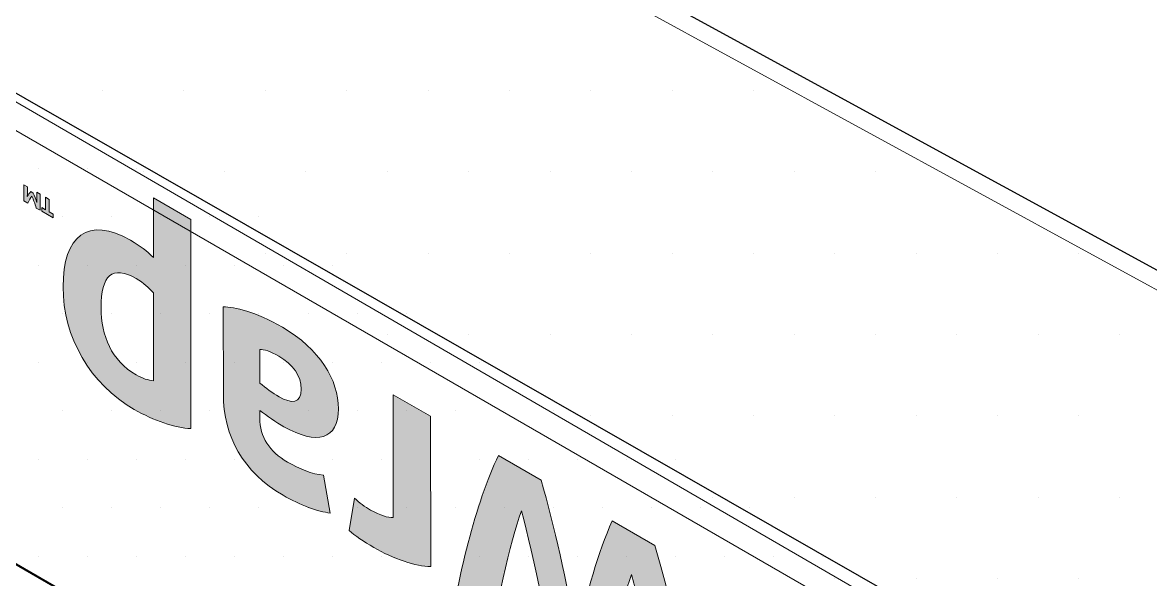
# Model space of a CAD drawing. Header units: inches. Extents: x -17.6 to 82.3, y -15.1 to 23.2.
# Drawn here: x 63.4717 to 63.9049, y 1.8016 to 2.0154 of the extents above; entities that cross this region are included whole.
import ezdxf

# ---------------------------------------------------------------- set-up
doc = ezdxf.new("R2010")
doc.units = ezdxf.units.IN
doc.header["$MEASUREMENT"] = 0
for name, color, linetype, lineweight in [('.ATI-HATCH', 7, 'Continuous', 0), ('G-ANNO-TTLB', 7, 'Continuous', 0), ('TYVEK', 7, 'Continuous', 0)]:
    doc.layers.add(name, color=color, linetype=linetype, lineweight=lineweight)

# ---------------------------------------------------------------- blocks, each defined once
blk = doc.blocks.new('Block_270')
at = {"layer": 'TYVEK', "true_color": 0x000000, "transparency": 33554687}
h = blk.add_hatch(color=18, dxfattribs=at)
h.dxf.hatch_style = 2
edge = h.paths.add_edge_path()
edge.add_spline(control_points=[(63.47698, 1.94415), (63.47644, 1.94593), (63.47594, 1.94729), (63.47531, 1.94873), (63.4747, 1.948), (63.47426, 1.94719), (63.47375, 1.94602), (63.47375, 1.94602), (63.47225, 1.94688), (63.47225, 1.94688), (63.47225, 1.94688), (63.47224, 1.95311), (63.47224, 1.95311), (63.47224, 1.95311), (63.47355, 1.95235), (63.47355, 1.95235), (63.47355, 1.95235), (63.47355, 1.94948), (63.47355, 1.94948), (63.47355, 1.94948), (63.47349, 1.94855), (63.47349, 1.94855), (63.47391, 1.94924), (63.47441, 1.94994), (63.47484, 1.95047), (63.47484, 1.95047), (63.47584, 1.94989), (63.47584, 1.94989), (63.4763, 1.94883), (63.4768, 1.94754), (63.47723, 1.94633), (63.47723, 1.94633), (63.47717, 1.9474), (63.47717, 1.9474), (63.47717, 1.9474), (63.47717, 1.95027), (63.47717, 1.95027), (63.47717, 1.95027), (63.47847, 1.94951), (63.47847, 1.94951), (63.47847, 1.94951), (63.47848, 1.94329), (63.47848, 1.94329), (63.47848, 1.94329), (63.47698, 1.94415), (63.47698, 1.94415)], knot_values=[0, 0, 0, 0, 1, 1, 1, 2, 2, 2, 3, 3, 3, 4, 4, 4, 5, 5, 5, 6, 6, 6, 7, 7, 7, 8, 8, 8, 9, 9, 9, 10, 10, 10, 11, 11, 11, 12, 12, 12, 13, 13, 13, 14, 14, 14, 15, 15, 15, 15], degree=3, periodic=0)
edge = h.paths.add_edge_path()
edge.add_spline(control_points=[(63.48198, 1.94265), (63.48198, 1.94265), (63.48344, 1.94181), (63.48344, 1.94181), (63.48344, 1.94181), (63.48344, 1.94043), (63.48344, 1.94043), (63.48344, 1.94043), (63.47908, 1.94294), (63.47908, 1.94294), (63.47908, 1.94294), (63.47907, 1.94432), (63.47907, 1.94432), (63.47907, 1.94432), (63.48053, 1.94349), (63.48053, 1.94349), (63.48053, 1.94349), (63.48053, 1.94833), (63.48053, 1.94833), (63.48053, 1.94833), (63.48198, 1.94749), (63.48198, 1.94749), (63.48198, 1.94749), (63.48198, 1.94265), (63.48198, 1.94265)], knot_values=[0, 0, 0, 0, 1, 1, 1, 2, 2, 2, 3, 3, 3, 4, 4, 4, 5, 5, 5, 6, 6, 6, 7, 7, 7, 8, 8, 8, 8], degree=3, periodic=0)
h = blk.add_hatch(color=18, dxfattribs=at)
h.dxf.hatch_style = 2
edge = h.paths.add_edge_path()
edge.add_spline(control_points=[(63.51532, 1.91709), (63.50614, 1.92238), (63.50187, 1.91834), (63.50188, 1.90594), (63.50188, 1.8951), (63.50585, 1.88559), (63.51535, 1.88012), (63.51796, 1.87861), (63.51983, 1.87813), (63.52202, 1.87783), (63.52202, 1.87783), (63.522, 1.91155), (63.522, 1.91155), (63.52002, 1.91366), (63.51835, 1.91534), (63.51532, 1.91709)], knot_values=[0, 0, 0, 0, 1, 1, 1, 2, 2, 2, 3, 3, 3, 4, 4, 4, 5, 5, 5, 5], degree=3, periodic=0)
edge = h.paths.add_edge_path()
edge.add_spline(control_points=[(63.51322, 1.93178), (63.51688, 1.92967), (63.51938, 1.92775), (63.52199, 1.92516), (63.52199, 1.92516), (63.52197, 1.94804), (63.52197, 1.94804), (63.52197, 1.94804), (63.53627, 1.9398), (63.53627, 1.9398), (63.53627, 1.9398), (63.53633, 1.85948), (63.53633, 1.85948), (63.53038, 1.85978), (63.52204, 1.86254), (63.51463, 1.86681), (63.49752, 1.87667), (63.48728, 1.89461), (63.48727, 1.91387), (63.48725, 1.93362), (63.49695, 1.94116), (63.51322, 1.93178)], knot_values=[0, 0, 0, 0, 1, 1, 1, 2, 2, 2, 3, 3, 3, 4, 4, 4, 5, 5, 5, 6, 6, 6, 7, 7, 7, 7], degree=3, periodic=0)
h = blk.add_hatch(color=18, dxfattribs=at)
h.dxf.hatch_style = 2
edge = h.paths.add_edge_path()
edge.add_spline(control_points=[(63.56279, 1.88985), (63.56279, 1.88985), (63.5628, 1.87696), (63.5628, 1.87696), (63.5652, 1.87498), (63.56771, 1.87317), (63.57021, 1.87173), (63.57501, 1.86896), (63.57876, 1.86897), (63.57876, 1.87463), (63.57876, 1.87968), (63.57562, 1.88414), (63.57009, 1.88732), (63.56697, 1.88913), (63.56436, 1.88991), (63.56279, 1.88985)], knot_values=[0, 0, 0, 0, 1, 1, 1, 2, 2, 2, 3, 3, 3, 4, 4, 4, 5, 5, 5, 5], degree=3, periodic=0)
edge = h.paths.add_edge_path()
edge.add_spline(control_points=[(63.57155, 1.8984), (63.58584, 1.89016), (63.59304, 1.87795), (63.59305, 1.86711), (63.59306, 1.85519), (63.58462, 1.85307), (63.5721, 1.86017), (63.56918, 1.86185), (63.56542, 1.8645), (63.56281, 1.86648), (63.56281, 1.86648), (63.56281, 1.86359), (63.56281, 1.86359), (63.56282, 1.85625), (63.56647, 1.85065), (63.57346, 1.84662), (63.57805, 1.84398), (63.58296, 1.84199), (63.58723, 1.84157), (63.58723, 1.84157), (63.58985, 1.82707), (63.58985, 1.82707), (63.58537, 1.82748), (63.57817, 1.83019), (63.5718, 1.83386), (63.55647, 1.8427), (63.54884, 1.85648), (63.54883, 1.87274), (63.54883, 1.87274), (63.54881, 1.90621), (63.54881, 1.90621), (63.55308, 1.90628), (63.56111, 1.90442), (63.57155, 1.8984)], knot_values=[0, 0, 0, 0, 1, 1, 1, 2, 2, 2, 3, 3, 3, 4, 4, 4, 5, 5, 5, 6, 6, 6, 7, 7, 7, 8, 8, 8, 9, 9, 9, 10, 10, 10, 11, 11, 11, 11], degree=3, periodic=0)
h = blk.add_hatch(color=18, dxfattribs=at)
h.dxf.hatch_style = 2
edge = h.paths.add_edge_path()
edge.add_spline(control_points=[(63.60655, 1.81383), (63.60279, 1.816), (63.59924, 1.81852), (63.59716, 1.82033), (63.59716, 1.82033), (63.59923, 1.83273), (63.59923, 1.83273), (63.60101, 1.83099), (63.6032, 1.82949), (63.60539, 1.82822), (63.60925, 1.826), (63.61186, 1.82534), (63.61405, 1.82528), (63.61405, 1.82528), (63.61401, 1.87248), (63.61401, 1.87248), (63.61401, 1.87248), (63.62841, 1.86419), (63.62841, 1.86419), (63.62841, 1.86419), (63.62845, 1.8065), (63.62845, 1.8065), (63.62282, 1.8065), (63.61406, 1.8095), (63.60655, 1.81383)], knot_values=[0, 0, 0, 0, 1, 1, 1, 2, 2, 2, 3, 3, 3, 4, 4, 4, 5, 5, 5, 6, 6, 6, 7, 7, 7, 8, 8, 8, 8], degree=3, periodic=0)
h = blk.add_hatch(color=18, dxfattribs=at)
h.dxf.hatch_style = 2
edge = h.paths.add_edge_path()
edge.add_spline(control_points=[(63.65007, 1.76744), (63.65007, 1.76744), (63.63484, 1.77622), (63.63484, 1.77622), (63.63878, 1.802), (63.64564, 1.83114), (63.65449, 1.84915), (63.65449, 1.84915), (63.67087, 1.83971), (63.67087, 1.83971), (63.676, 1.82171), (63.6806, 1.80136), (63.68448, 1.77939), (63.68843, 1.79685), (63.6929, 1.81197), (63.6981, 1.82402), (63.6981, 1.82402), (63.71449, 1.81458), (63.71449, 1.81458), (63.72285, 1.78664), (63.73028, 1.74926), (63.73416, 1.71897), (63.73416, 1.71897), (63.71904, 1.72769), (63.71904, 1.72769), (63.71578, 1.75497), (63.70992, 1.78687), (63.70563, 1.80343), (63.70115, 1.79193), (63.69418, 1.76826), (63.69118, 1.74375), (63.69118, 1.74375), (63.67782, 1.75145), (63.67782, 1.75145), (63.67467, 1.7795), (63.66787, 1.81111), (63.66327, 1.82784), (63.65911, 1.81616), (63.65318, 1.79105), (63.65007, 1.76744)], knot_values=[0, 0, 0, 0, 1, 1, 1, 2, 2, 2, 3, 3, 3, 4, 4, 4, 5, 5, 5, 6, 6, 6, 7, 7, 7, 8, 8, 8, 9, 9, 9, 10, 10, 10, 11, 11, 11, 12, 12, 12, 13, 13, 13, 13], degree=3, periodic=0)
at = {"layer": 'TYVEK'}
for points, knots in [([(63.47698, 1.94415), (63.47644, 1.94593), (63.47594, 1.94729), (63.47531, 1.94873), (63.4747, 1.948), (63.47426, 1.94719), (63.47375, 1.94602), (63.47375, 1.94602), (63.47225, 1.94688), (63.47225, 1.94688), (63.47225, 1.94688), (63.47224, 1.95311), (63.47224, 1.95311), (63.47224, 1.95311), (63.47355, 1.95235), (63.47355, 1.95235), (63.47355, 1.95235), (63.47355, 1.94948), (63.47355, 1.94948), (63.47355, 1.94948), (63.47349, 1.94855), (63.47349, 1.94855), (63.47391, 1.94924), (63.47441, 1.94994), (63.47484, 1.95047), (63.47484, 1.95047), (63.47584, 1.94989), (63.47584, 1.94989), (63.4763, 1.94883), (63.4768, 1.94754), (63.47723, 1.94633), (63.47723, 1.94633), (63.47717, 1.9474), (63.47717, 1.9474), (63.47717, 1.9474), (63.47717, 1.95027), (63.47717, 1.95027), (63.47717, 1.95027), (63.47847, 1.94951), (63.47847, 1.94951), (63.47847, 1.94951), (63.47848, 1.94329), (63.47848, 1.94329), (63.47848, 1.94329), (63.47698, 1.94415), (63.47698, 1.94415)], [0, 0, 0, 0, 1, 1, 1, 2, 2, 2, 3, 3, 3, 4, 4, 4, 5, 5, 5, 6, 6, 6, 7, 7, 7, 8, 8, 8, 9, 9, 9, 10, 10, 10, 11, 11, 11, 12, 12, 12, 13, 13, 13, 14, 14, 14, 15, 15, 15, 15]), ([(63.48198, 1.94265), (63.48198, 1.94265), (63.48344, 1.94181), (63.48344, 1.94181), (63.48344, 1.94181), (63.48344, 1.94043), (63.48344, 1.94043), (63.48344, 1.94043), (63.47908, 1.94294), (63.47908, 1.94294), (63.47908, 1.94294), (63.47907, 1.94432), (63.47907, 1.94432), (63.47907, 1.94432), (63.48053, 1.94349), (63.48053, 1.94349), (63.48053, 1.94349), (63.48053, 1.94833), (63.48053, 1.94833), (63.48053, 1.94833), (63.48198, 1.94749), (63.48198, 1.94749), (63.48198, 1.94749), (63.48198, 1.94265), (63.48198, 1.94265)], [0, 0, 0, 0, 1, 1, 1, 2, 2, 2, 3, 3, 3, 4, 4, 4, 5, 5, 5, 6, 6, 6, 7, 7, 7, 8, 8, 8, 8]), ([(63.51322, 1.93178), (63.51688, 1.92967), (63.51938, 1.92775), (63.52199, 1.92516), (63.52199, 1.92516), (63.52197, 1.94804), (63.52197, 1.94804), (63.52197, 1.94804), (63.53627, 1.9398), (63.53627, 1.9398), (63.53627, 1.9398), (63.53633, 1.85948), (63.53633, 1.85948), (63.53038, 1.85978), (63.52204, 1.86254), (63.51463, 1.86681), (63.49752, 1.87667), (63.48728, 1.89461), (63.48727, 1.91387), (63.48725, 1.93362), (63.49695, 1.94116), (63.51322, 1.93178)], [0, 0, 0, 0, 1, 1, 1, 2, 2, 2, 3, 3, 3, 4, 4, 4, 5, 5, 5, 6, 6, 6, 7, 7, 7, 7]), ([(63.51532, 1.91709), (63.50614, 1.92238), (63.50187, 1.91834), (63.50188, 1.90594), (63.50188, 1.8951), (63.50585, 1.88559), (63.51535, 1.88012), (63.51796, 1.87861), (63.51983, 1.87813), (63.52202, 1.87783), (63.52202, 1.87783), (63.522, 1.91155), (63.522, 1.91155), (63.52002, 1.91366), (63.51835, 1.91534), (63.51532, 1.91709)], [0, 0, 0, 0, 1, 1, 1, 2, 2, 2, 3, 3, 3, 4, 4, 4, 5, 5, 5, 5]), ([(63.57155, 1.8984), (63.58584, 1.89016), (63.59304, 1.87795), (63.59305, 1.86711), (63.59306, 1.85519), (63.58462, 1.85307), (63.5721, 1.86017), (63.56918, 1.86185), (63.56542, 1.8645), (63.56281, 1.86648), (63.56281, 1.86648), (63.56281, 1.86359), (63.56281, 1.86359), (63.56282, 1.85625), (63.56647, 1.85065), (63.57346, 1.84662), (63.57805, 1.84398), (63.58296, 1.84199), (63.58723, 1.84157), (63.58723, 1.84157), (63.58985, 1.82707), (63.58985, 1.82707), (63.58537, 1.82748), (63.57817, 1.83019), (63.5718, 1.83386), (63.55647, 1.8427), (63.54884, 1.85648), (63.54883, 1.87274), (63.54883, 1.87274), (63.54881, 1.90621), (63.54881, 1.90621), (63.55308, 1.90628), (63.56111, 1.90442), (63.57155, 1.8984)], [0, 0, 0, 0, 1, 1, 1, 2, 2, 2, 3, 3, 3, 4, 4, 4, 5, 5, 5, 6, 6, 6, 7, 7, 7, 8, 8, 8, 9, 9, 9, 10, 10, 10, 11, 11, 11, 11]), ([(63.56279, 1.88985), (63.56279, 1.88985), (63.5628, 1.87696), (63.5628, 1.87696), (63.5652, 1.87498), (63.56771, 1.87317), (63.57021, 1.87173), (63.57501, 1.86896), (63.57876, 1.86897), (63.57876, 1.87463), (63.57876, 1.87968), (63.57562, 1.88414), (63.57009, 1.88732), (63.56697, 1.88913), (63.56436, 1.88991), (63.56279, 1.88985)], [0, 0, 0, 0, 1, 1, 1, 2, 2, 2, 3, 3, 3, 4, 4, 4, 5, 5, 5, 5]), ([(63.60655, 1.81383), (63.60279, 1.816), (63.59924, 1.81852), (63.59716, 1.82033), (63.59716, 1.82033), (63.59923, 1.83273), (63.59923, 1.83273), (63.60101, 1.83099), (63.6032, 1.82949), (63.60539, 1.82822), (63.60925, 1.826), (63.61186, 1.82534), (63.61405, 1.82528), (63.61405, 1.82528), (63.61401, 1.87248), (63.61401, 1.87248), (63.61401, 1.87248), (63.62841, 1.86419), (63.62841, 1.86419), (63.62841, 1.86419), (63.62845, 1.8065), (63.62845, 1.8065), (63.62282, 1.8065), (63.61406, 1.8095), (63.60655, 1.81383)], [0, 0, 0, 0, 1, 1, 1, 2, 2, 2, 3, 3, 3, 4, 4, 4, 5, 5, 5, 6, 6, 6, 7, 7, 7, 8, 8, 8, 8]), ([(63.65007, 1.76744), (63.65007, 1.76744), (63.63484, 1.77622), (63.63484, 1.77622), (63.63878, 1.802), (63.64564, 1.83114), (63.65449, 1.84915), (63.65449, 1.84915), (63.67087, 1.83971), (63.67087, 1.83971), (63.676, 1.82171), (63.6806, 1.80136), (63.68448, 1.77939), (63.68843, 1.79685), (63.6929, 1.81197), (63.6981, 1.82402), (63.6981, 1.82402), (63.71449, 1.81458), (63.71449, 1.81458), (63.72285, 1.78664), (63.73028, 1.74926), (63.73416, 1.71897), (63.73416, 1.71897), (63.71904, 1.72769), (63.71904, 1.72769), (63.71578, 1.75497), (63.70992, 1.78687), (63.70563, 1.80343), (63.70115, 1.79193), (63.69418, 1.76826), (63.69118, 1.74375), (63.69118, 1.74375), (63.67782, 1.75145), (63.67782, 1.75145), (63.67467, 1.7795), (63.66787, 1.81111), (63.66327, 1.82784), (63.65911, 1.81616), (63.65318, 1.79105), (63.65007, 1.76744)], [0, 0, 0, 0, 1, 1, 1, 2, 2, 2, 3, 3, 3, 4, 4, 4, 5, 5, 5, 6, 6, 6, 7, 7, 7, 8, 8, 8, 9, 9, 9, 10, 10, 10, 11, 11, 11, 12, 12, 12, 13, 13, 13, 13])]:
    blk.add_open_spline(points, degree=3, knots=knots, dxfattribs=at)
blk = doc.blocks.new('Block_269')
at = {"layer": 'TYVEK'}
blk.add_blockref('Block_270', (0, 0), dxfattribs=at)
blk = doc.blocks.new('Block_268')
at = {"layer": 'TYVEK'}
blk.add_blockref('Block_269', (0, 0), dxfattribs=at)
blk = doc.blocks.new('Block_267')
at = {"layer": 'TYVEK'}
blk.add_lwpolyline([(63.96299, 1.52163), (61.34862, 3.03326), (61.32612, 3.22708), (63.9315, 1.71689)], close=True, dxfattribs=at)
blk.add_blockref('Block_268', (0, 0), dxfattribs=at)
blk = doc.blocks.new('Block_348')
at = {"layer": '.ATI-HATCH', "color": 8, "lineweight": 0, "true_color": 0x808080}
for p, q in [((63.48718, 1.97811), (63.48718, 1.97811)), ((63.47776, 1.95947), (63.47776, 1.95947)), ((63.49659, 1.95947), (63.49659, 1.95947)), ((63.51543, 1.95947), (63.51543, 1.95947)), ((63.48718, 1.94083), (63.48718, 1.94083)), ((63.50601, 1.94083), (63.50601, 1.94083)), ((63.52484, 1.94083), (63.52484, 1.94083)), ((63.54368, 1.94083), (63.54368, 1.94083)), ((63.56251, 1.94083), (63.56251, 1.94083)), ((63.47776, 1.9222), (63.47776, 1.9222)), ((63.49659, 1.9222), (63.49659, 1.9222)), ((63.51543, 1.9222), (63.51543, 1.9222)), ((63.53426, 1.9222), (63.53426, 1.9222)), ((63.55309, 1.9222), (63.55309, 1.9222)), ((63.57192, 1.9222), (63.57192, 1.9222)), ((63.59076, 1.9222), (63.59076, 1.9222)), ((63.48718, 1.90356), (63.48718, 1.90356)), ((63.50601, 1.90356), (63.50601, 1.90356)), ((63.52484, 1.90356), (63.52484, 1.90356)), ((63.54368, 1.90356), (63.54368, 1.90356)), ((63.56251, 1.90356), (63.56251, 1.90356)), ((63.58134, 1.90356), (63.58134, 1.90356)), ((63.60017, 1.90356), (63.60017, 1.90356)), ((63.61901, 1.90356), (63.61901, 1.90356)), ((63.47776, 1.88492), (63.47776, 1.88492)), ((63.49659, 1.88492), (63.49659, 1.88492)), ((63.51543, 1.88492), (63.51543, 1.88492)), ((63.53426, 1.88492), (63.53426, 1.88492)), ((63.55309, 1.88492), (63.55309, 1.88492)), ((63.57192, 1.88492), (63.57192, 1.88492)), ((63.59076, 1.88492), (63.59076, 1.88492)), ((63.60959, 1.88492), (63.60959, 1.88492)), ((63.62842, 1.88492), (63.62842, 1.88492)), ((63.64726, 1.88492), (63.64726, 1.88492)), ((63.48718, 1.86628), (63.48718, 1.86628)), ((63.50601, 1.86628), (63.50601, 1.86628)), ((63.52484, 1.86628), (63.52484, 1.86628)), ((63.54368, 1.86628), (63.54368, 1.86628)), ((63.56251, 1.86628), (63.56251, 1.86628)), ((63.58134, 1.86628), (63.58134, 1.86628)), ((63.60017, 1.86628), (63.60017, 1.86628)), ((63.61901, 1.86628), (63.61901, 1.86628)), ((63.63784, 1.86628), (63.63784, 1.86628)), ((63.65667, 1.86628), (63.65667, 1.86628)), ((63.67551, 1.86628), (63.67551, 1.86628)), ((63.47776, 1.84765), (63.47776, 1.84765)), ((63.49659, 1.84765), (63.49659, 1.84765)), ((63.51543, 1.84765), (63.51543, 1.84765)), ((63.53426, 1.84765), (63.53426, 1.84765)), ((63.55309, 1.84765), (63.55309, 1.84765)), ((63.57192, 1.84765), (63.57192, 1.84765)), ((63.59076, 1.84765), (63.59076, 1.84765)), ((63.60959, 1.84765), (63.60959, 1.84765)), ((63.62842, 1.84765), (63.62842, 1.84765)), ((63.64726, 1.84765), (63.64726, 1.84765)), ((63.66609, 1.84765), (63.66609, 1.84765)), ((63.68492, 1.84765), (63.68492, 1.84765)), ((63.70376, 1.84765), (63.70376, 1.84765)), ((63.72259, 1.84765), (63.72259, 1.84765)), ((63.48718, 1.82901), (63.48718, 1.82901)), ((63.50601, 1.82901), (63.50601, 1.82901)), ((63.52484, 1.82901), (63.52484, 1.82901)), ((63.54368, 1.82901), (63.54368, 1.82901)), ((63.56251, 1.82901), (63.56251, 1.82901)), ((63.58134, 1.82901), (63.58134, 1.82901)), ((63.60017, 1.82901), (63.60017, 1.82901)), ((63.61901, 1.82901), (63.61901, 1.82901)), ((63.63784, 1.82901), (63.63784, 1.82901)), ((63.65667, 1.82901), (63.65667, 1.82901)), ((63.67551, 1.82901), (63.67551, 1.82901)), ((63.69434, 1.82901), (63.69434, 1.82901)), ((63.71317, 1.82901), (63.71317, 1.82901)), ((63.732, 1.82901), (63.732, 1.82901)), ((63.75084, 1.82901), (63.75084, 1.82901)), ((63.47776, 1.81037), (63.47776, 1.81037)), ((63.49659, 1.81037), (63.49659, 1.81037)), ((63.51543, 1.81037), (63.51543, 1.81037)), ((63.53426, 1.81037), (63.53426, 1.81037)), ((63.55309, 1.81037), (63.55309, 1.81037)), ((63.57192, 1.81037), (63.57192, 1.81037)), ((63.59076, 1.81037), (63.59076, 1.81037)), ((63.60959, 1.81037), (63.60959, 1.81037)), ((63.62842, 1.81037), (63.62842, 1.81037)), ((63.64726, 1.81037), (63.64726, 1.81037)), ((63.66609, 1.81037), (63.66609, 1.81037)), ((63.68492, 1.81037), (63.68492, 1.81037)), ((63.70376, 1.81037), (63.70376, 1.81037)), ((63.72259, 1.81037), (63.72259, 1.81037)), ((63.74142, 1.81037), (63.74142, 1.81037)), ((63.76025, 1.81037), (63.76025, 1.81037)), ((63.77909, 1.81037), (63.77909, 1.81037))]:
    blk.add_line(p, q, dxfattribs=at)
blk = doc.blocks.new('Block_360')
at = {"layer": '.ATI-HATCH'}
blk.add_lwpolyline([(60.99545, 3.50151), (61.18121, 3.24438), (61.33194, 3.20783), (63.88502, 1.7338), (64.1773, 1.51176), (64.48764, 1.59608)], close=True, dxfattribs=at)
at = {"layer": '.ATI-HATCH', "color": 8, "lineweight": 0, "true_color": 0x808080}
for points in [[(63.50242, 1.98934), (63.50242, 1.98934), (63.50242, 1.98934), (63.50242, 1.98934)], [(63.53367, 1.98934), (63.53367, 1.98934), (63.53367, 1.98934), (63.53367, 1.98934)], [(63.56492, 1.98934), (63.56492, 1.98934), (63.56492, 1.98934), (63.56492, 1.98934)], [(63.59617, 1.98934), (63.59617, 1.98934), (63.59617, 1.98934), (63.59617, 1.98934)], [(63.62742, 1.98934), (63.62742, 1.98934), (63.62742, 1.98934), (63.62742, 1.98934)], [(63.65867, 1.98934), (63.65867, 1.98934), (63.65867, 1.98934), (63.65867, 1.98934)], [(63.68992, 1.98934), (63.68992, 1.98934), (63.68992, 1.98934), (63.68992, 1.98934)], [(63.72117, 1.98934), (63.72117, 1.98934), (63.72117, 1.98934), (63.72117, 1.98934)], [(63.75242, 1.98934), (63.75242, 1.98934), (63.75242, 1.98934), (63.75242, 1.98934)], [(63.51805, 1.95809), (63.51805, 1.95809), (63.51805, 1.95809), (63.51805, 1.95809)], [(63.5493, 1.95809), (63.5493, 1.95809), (63.5493, 1.95809), (63.5493, 1.95809)], [(63.58055, 1.95809), (63.58055, 1.95809), (63.58055, 1.95809), (63.58055, 1.95809)], [(63.6118, 1.95809), (63.6118, 1.95809), (63.6118, 1.95809), (63.6118, 1.95809)], [(63.64305, 1.95809), (63.64305, 1.95809), (63.64305, 1.95809), (63.64305, 1.95809)], [(63.6743, 1.95809), (63.6743, 1.95809), (63.6743, 1.95809), (63.6743, 1.95809)], [(63.70555, 1.95809), (63.70555, 1.95809), (63.70555, 1.95809), (63.70555, 1.95809)], [(63.7368, 1.95809), (63.7368, 1.95809), (63.7368, 1.95809), (63.7368, 1.95809)], [(63.76805, 1.95809), (63.76805, 1.95809), (63.76805, 1.95809), (63.76805, 1.95809)], [(63.7993, 1.95809), (63.7993, 1.95809), (63.7993, 1.95809), (63.7993, 1.95809)], [(63.56492, 1.92684), (63.56492, 1.92684), (63.56492, 1.92684), (63.56492, 1.92684)], [(63.59617, 1.92684), (63.59617, 1.92684), (63.59617, 1.92684), (63.59617, 1.92684)], [(63.62742, 1.92684), (63.62742, 1.92684), (63.62742, 1.92684), (63.62742, 1.92684)], [(63.65867, 1.92684), (63.65867, 1.92684), (63.65867, 1.92684), (63.65867, 1.92684)], [(63.68992, 1.92684), (63.68992, 1.92684), (63.68992, 1.92684), (63.68992, 1.92684)], [(63.72117, 1.92684), (63.72117, 1.92684), (63.72117, 1.92684), (63.72117, 1.92684)], [(63.75242, 1.92684), (63.75242, 1.92684), (63.75242, 1.92684), (63.75242, 1.92684)], [(63.78367, 1.92684), (63.78367, 1.92684), (63.78367, 1.92684), (63.78367, 1.92684)], [(63.81492, 1.92684), (63.81492, 1.92684), (63.81492, 1.92684), (63.81492, 1.92684)], [(63.84617, 1.92684), (63.84617, 1.92684), (63.84617, 1.92684), (63.84617, 1.92684)], [(63.87742, 1.92684), (63.87742, 1.92684), (63.87742, 1.92684), (63.87742, 1.92684)], [(63.6118, 1.89559), (63.6118, 1.89559), (63.6118, 1.89559), (63.6118, 1.89559)], [(63.64305, 1.89559), (63.64305, 1.89559), (63.64305, 1.89559), (63.64305, 1.89559)], [(63.6743, 1.89559), (63.6743, 1.89559), (63.6743, 1.89559), (63.6743, 1.89559)], [(63.70555, 1.89559), (63.70555, 1.89559), (63.70555, 1.89559), (63.70555, 1.89559)], [(63.7368, 1.89559), (63.7368, 1.89559), (63.7368, 1.89559), (63.7368, 1.89559)], [(63.76805, 1.89559), (63.76805, 1.89559), (63.76805, 1.89559), (63.76805, 1.89559)], [(63.7993, 1.89559), (63.7993, 1.89559), (63.7993, 1.89559), (63.7993, 1.89559)], [(63.83055, 1.89559), (63.83055, 1.89559), (63.83055, 1.89559), (63.83055, 1.89559)], [(63.8618, 1.89559), (63.8618, 1.89559), (63.8618, 1.89559), (63.8618, 1.89559)], [(63.89305, 1.89559), (63.89305, 1.89559), (63.89305, 1.89559), (63.89305, 1.89559)], [(63.68992, 1.86434), (63.68992, 1.86434), (63.68992, 1.86434), (63.68992, 1.86434)], [(63.72117, 1.86434), (63.72117, 1.86434), (63.72117, 1.86434), (63.72117, 1.86434)], [(63.75242, 1.86434), (63.75242, 1.86434), (63.75242, 1.86434), (63.75242, 1.86434)], [(63.78367, 1.86434), (63.78367, 1.86434), (63.78367, 1.86434), (63.78367, 1.86434)], [(63.81492, 1.86434), (63.81492, 1.86434), (63.81492, 1.86434), (63.81492, 1.86434)], [(63.84617, 1.86434), (63.84617, 1.86434), (63.84617, 1.86434), (63.84617, 1.86434)], [(63.87742, 1.86434), (63.87742, 1.86434), (63.87742, 1.86434), (63.87742, 1.86434)], [(63.7368, 1.83309), (63.7368, 1.83309), (63.7368, 1.83309), (63.7368, 1.83309)], [(63.76805, 1.83309), (63.76805, 1.83309), (63.76805, 1.83309), (63.76805, 1.83309)], [(63.7993, 1.83309), (63.7993, 1.83309), (63.7993, 1.83309), (63.7993, 1.83309)], [(63.83055, 1.83309), (63.83055, 1.83309), (63.83055, 1.83309), (63.83055, 1.83309)], [(63.8618, 1.83309), (63.8618, 1.83309), (63.8618, 1.83309), (63.8618, 1.83309)], [(63.89305, 1.83309), (63.89305, 1.83309), (63.89305, 1.83309), (63.89305, 1.83309)], [(63.78367, 1.80184), (63.78367, 1.80184), (63.78367, 1.80184), (63.78367, 1.80184)], [(63.81492, 1.80184), (63.81492, 1.80184), (63.81492, 1.80184), (63.81492, 1.80184)], [(63.84617, 1.80184), (63.84617, 1.80184), (63.84617, 1.80184), (63.84617, 1.80184)], [(63.87742, 1.80184), (63.87742, 1.80184), (63.87742, 1.80184), (63.87742, 1.80184)]]:
    blk.add_open_spline(points, degree=3, dxfattribs=at)

msp = doc.modelspace()

# ---------------------------------------------------------------- hatches: boundary and pattern name
at = {"layer": 'G-ANNO-TTLB', "true_color": 0xff00ff, "transparency": 33554687}
h = msp.add_hatch(color=6, dxfattribs=at)
edge = h.paths.add_edge_path()
edge.add_spline(control_points=[(77.90202, -11.06099), (77.90202, -11.06099), (37.21427, -11.06099), (37.21427, -11.06099), (37.21427, -11.06099), (37.21427, 23.06401), (37.21427, 23.06401), (37.21427, 23.06401), (77.90202, 23.06401), (77.90202, 23.06401), (77.90202, 23.06401), (77.90202, -11.06099), (77.90202, -11.06099)], knot_values=[0, 0, 0, 0, 1, 1, 1, 2, 2, 2, 3, 3, 3, 4, 4, 4, 4], degree=3, periodic=0)
edge = h.paths.add_edge_path()
edge.add_spline(control_points=[(37.33927, 22.93901), (37.33927, 22.93901), (37.33927, -10.93599), (37.33927, -10.93599), (37.33927, -10.93599), (77.77702, -10.93599), (77.77702, -10.93599), (77.77702, -10.93599), (77.77702, 22.93901), (77.77702, 22.93901), (77.77702, 22.93901), (37.33927, 22.93901), (37.33927, 22.93901)], knot_values=[0, 0, 0, 0, 1, 1, 1, 2, 2, 2, 3, 3, 3, 4, 4, 4, 4], degree=3, periodic=0)
edge.add_line((37.33927, 22.93901), (37.33927, 22.93901))

# ---------------------------------------------------------------- linework, layer by layer
at = {"layer": 'G-ANNO-TTLB'}
for points in [[(77.90202, -11.06099), (77.90202, -11.06099), (37.21427, -11.06099), (37.21427, -11.06099), (37.21427, -11.06099), (37.21427, 23.06401), (37.21427, 23.06401), (37.21427, 23.06401), (77.90202, 23.06401), (77.90202, 23.06401), (77.90202, 23.06401), (77.90202, -11.06099), (77.90202, -11.06099)], [(37.33927, 22.93901), (37.33927, 22.93901), (37.33927, -10.93599), (37.33927, -10.93599), (37.33927, -10.93599), (77.77702, -10.93599), (77.77702, -10.93599), (77.77702, -10.93599), (77.77702, 22.93901), (77.77702, 22.93901), (77.77702, 22.93901), (37.33927, 22.93901), (37.33927, 22.93901)]]:
    msp.add_open_spline(points, degree=3, knots=[0, 0, 0, 0, 1, 1, 1, 2, 2, 2, 3, 3, 3, 4, 4, 4, 4], dxfattribs=at)
at = {"layer": 'TYVEK', "color": 2, "lineweight": 25, "true_color": 0xffff00}
msp.add_line((64.50154, 1.59608), (61.00935, 3.50151), dxfattribs=at)
at = {"layer": 'TYVEK', "color": 4, "lineweight": 25, "true_color": 0x00ffff}
msp.add_line((61.35292, 3.03049), (64.0359, 1.48017), dxfattribs=at)
msp.add_open_spline([(61.02185, 2.79139), (61.02185, 2.79139), (61.02168, 3.09178), (61.02168, 3.09178), (61.02161, 3.22428), (61.16478, 3.30735), (61.27978, 3.24153), (61.27978, 3.24153), (63.89453, 1.74488), (63.89453, 1.74488)], degree=3, knots=[0, 0, 0, 0, 1, 1, 1, 2, 2, 2, 3, 3, 3, 3], dxfattribs=at)

# ---------------------------------------------------------------- block references
at = {"layer": '.ATI-HATCH'}
for name in ['Block_360', 'Block_348']:
    msp.add_blockref(name, (0, 0), dxfattribs=at)
at = {"layer": 'TYVEK'}
msp.add_blockref('Block_267', (0, 0), dxfattribs=at)

doc.saveas('drawing.dxf')
